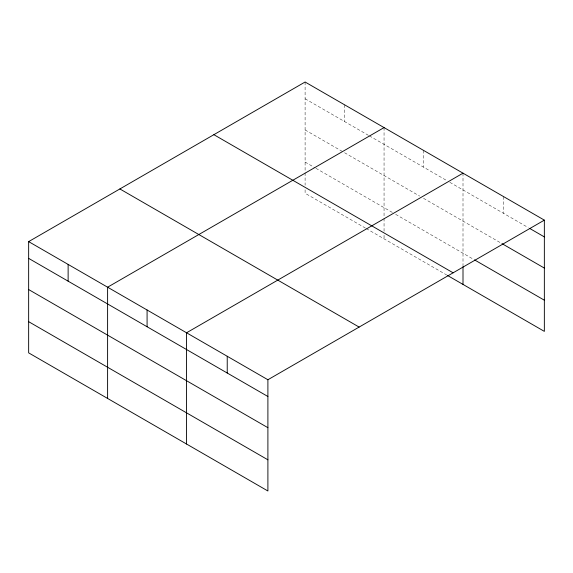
<?xml version="1.0" encoding="UTF-8"?>
<svg xmlns="http://www.w3.org/2000/svg" width="573" height="573" viewBox="0 0 573 573"><rect width="100%" height="100%" fill="white"/><g stroke="black" fill="none" stroke-linecap="round" stroke-linejoin="round"><path stroke-width="0.43" stroke-dasharray="2.87 2.15" d="M305.101 98.771L368.575 135.414M369.349 135.858L446.747 180.552M449.848 182.336L528.234 227.596M305.101 129.949L343.026 151.845M344.574 152.74L419.658 196.088M423.526 198.322L502.141 243.711M305.101 162.073L315.164 167.882M315.938 168.326L392.569 212.569M395.664 214.359L473.749 259.44M365.474 228.111L305.101 193.251L305.101 188.796M366.247 228.555L446.747 275.033M503.674 196.661L503.674 213.414M463.005 173.175L463.005 265.707M423.526 150.384L423.526 167.144M384.053 127.593L384.053 217.454M384.053 218.342L384.053 231.707M384.053 235.267L384.053 238.834M344.574 104.802L344.574 121.562M305.101 82.011L305.101 171.871M305.101 172.76L305.101 185.229"/><path stroke-width="0.86" d="M544.35 220.139L305.101 82.011L28.65 241.62L28.65 352.861L267.899 490.989L267.899 379.749L544.35 220.139L544.35 331.38L447.527 275.477M384.053 127.593L107.602 287.202L107.602 398.443M463.005 173.175L186.554 332.784L186.554 444.025M529.767 228.477L544.35 236.9M502.141 243.711L544.35 268.078M474.516 259.884L544.35 300.202M213.872 134.684L453.121 272.812M119.879 188.947L359.128 327.083M28.65 241.62L267.899 379.749M28.65 258.373L267.899 396.502M28.65 289.551L267.899 427.687M28.65 321.675L267.899 459.811M463.005 266.603L463.005 284.416M227.23 356.27L227.23 373.023M147.082 309.993L147.082 326.746M68.13 264.411L68.13 281.164"/></g></svg>
